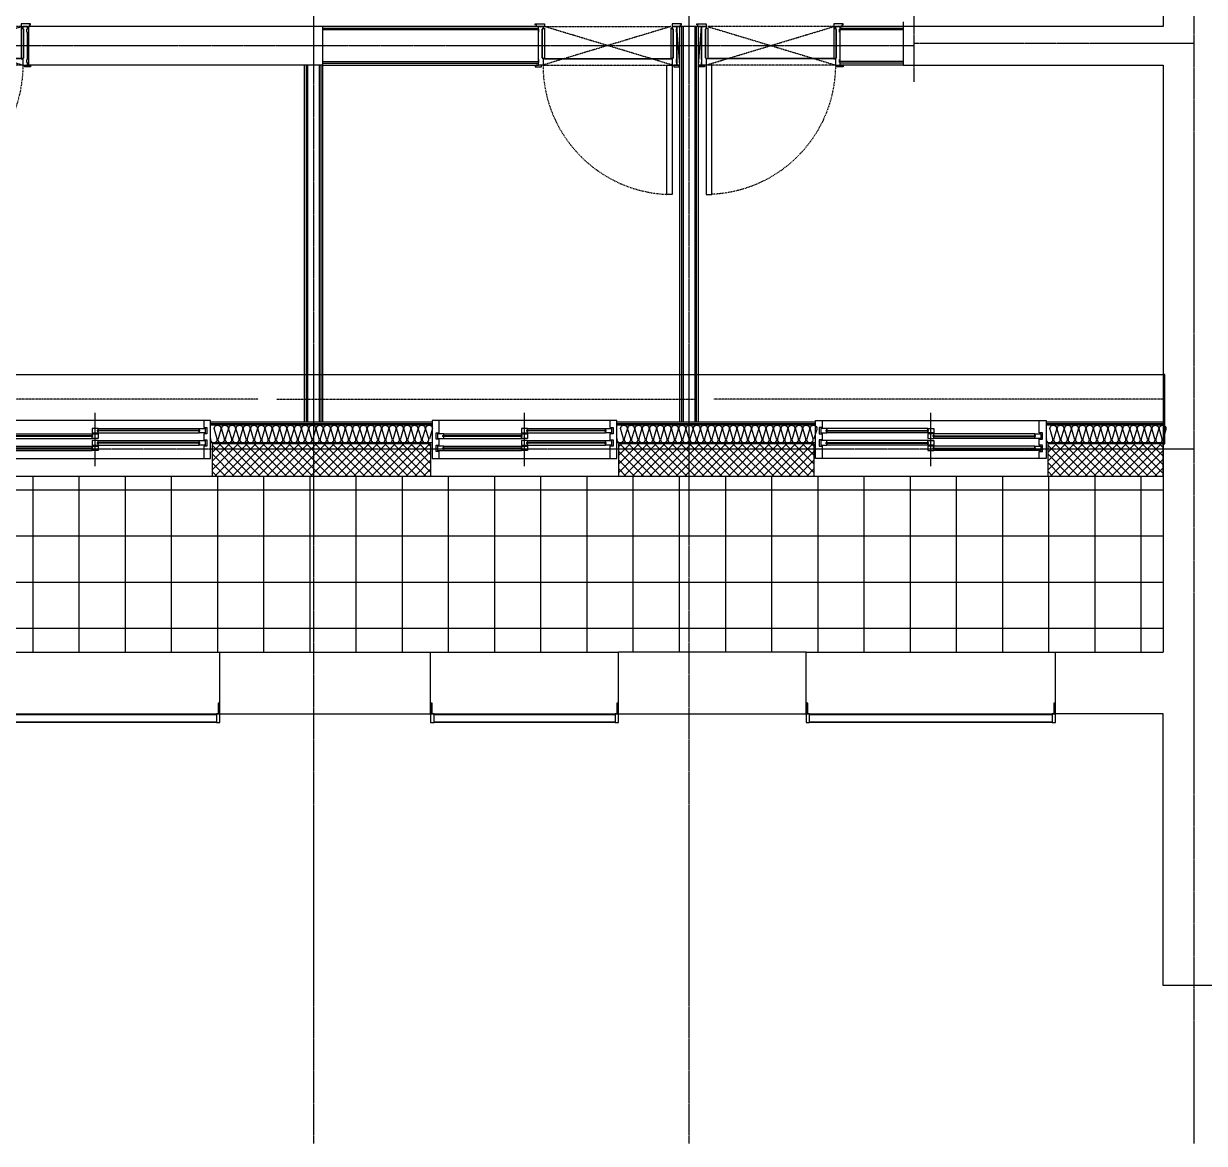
# Model space of a CAD drawing. Header units: millimetres. Extents: x 18456 to 179493, y -203649 to 469211.
# Drawn here: x 109825 to 117497, y 115294 to 122568 of the extents above; entities that cross this region are included whole.
import ezdxf

# ---------------------------------------------------------------- set-up
doc = ezdxf.new("R2010")
doc.units = ezdxf.units.MM
for name, pattern in [('X-평면도(기본형)$0$CEN', [52.5, 50, -1, 0.5, -1]), ('X-평면도(기본형)$0$DASHDOTX2', [2, 1, -0.5, 0, -0.5]), ('X-평면도(기본형)$0$HID', [2.8, 1.8, -1]), ('X-평면도(기본형)$0$HID2', [7.5, 6, -1.5])]:
    doc.linetypes.add(name, pattern=pattern)
for name, color, linetype, true_color in [('X-평면도(기본형)$0$40HAT', 9, 'Continuous', 0x808080), ('X-평면도(기본형)$0$4ELE', 4, 'Continuous', 0x00ffff), ('X-평면도(기본형)$0$4GYP', 4, 'Continuous', 0x00ffff), ('X-평면도(기본형)$0$7GYP', 7, 'Continuous', 0x000000), ('X-평면도(기본형)$0$AHID', 5, 'X-평면도(기본형)$0$HID', 0x0000ff), ('X-평면도(기본형)$0$CEN', 1, 'X-평면도(기본형)$0$CEN', 0xff0000), ('X-평면도(기본형)$0$DOOR', 4, 'Continuous', 0x00ffff), ('X-평면도(기본형)$0$ETC', 9, 'Continuous', 0x808080), ('X-평면도(기본형)$0$FIN', 9, 'Continuous', 0x808080), ('X-평면도(기본형)$0$INS', 9, 'Continuous', 0x808080), ('X-평면도(기본형)$0$INSUL', 9, 'Continuous', 0x808080), ('X-평면도(기본형)$0$TIL', 5, 'Continuous', 0x0000ff), ('X-평면도(기본형)$0$UIS', 7, 'X-평면도(기본형)$0$HID2', 0x000000), ('X-평면도(기본형)$0$W1', 2, 'Continuous', 0xffff00), ('X-평면도(기본형)$0$W2', 3, 'Continuous', 0x00ff00), ('X-평면도(기본형)$0$WID', 4, 'Continuous', 0x00ffff)]:
    doc.layers.add(name, color=color, linetype=linetype, true_color=true_color)
pattern_1 = [(225, (-274441.592, -71113.462), (28.2842712, -28.2842712), []), (315, (-274441.592, -71113.462), (28.2842712, 28.2842712), [])]

# ---------------------------------------------------------------- blocks, each defined once
blk = doc.blocks.new('U165 (X-평면도(기본형)$0$ng)')
at = {"color": 0, "linetype": 'ByBlock', "lineweight": -2}
for p, q in [((-810, -103.5), (-810, 22.5)), ((-810, 22.5), (-800, 22.5)), ((-800, 22.5), (-800, -47.5)), ((800, 22.5), (810, 22.5)), ((800, -47.5), (800, 22.5)), ((810, 22.5), (810, -103.5)), ((-810, -47.5), (-788, -47.5)), ((-788, -47.5), (-788, -50.5)), ((788, -50.5), (-788, -50.5)), ((-788, -50.5), (-788, -100.5)), ((-788, -50.5), (788, -50.5)), ((788, -50.5), (788, -47.5)), ((788, -47.5), (810, -47.5)), ((788, -100.5), (788, -50.5)), ((-788, -103.5), (-810, -103.5)), ((-788, -100.5), (788, -100.5)), ((788, -100.5), (-788, -100.5)), ((-788, -100.5), (-788, -103.5)), ((788, -103.5), (788, -100.5)), ((810, -103.5), (788, -103.5))]:
    blk.add_line(p, q, dxfattribs=at)
blk = doc.blocks.new('U163 (X-평면도(기본형)$0$ng)')
at = {"color": 0, "linetype": 'ByBlock', "lineweight": -2}
for p, q in [((-610, -103.5), (-610, 22.5)), ((-610, 22.5), (-600, 22.5)), ((-600, 22.5), (-600, -47.5)), ((600, 22.5), (610, 22.5)), ((600, -47.5), (600, 22.5)), ((610, 22.5), (610, -103.5)), ((-610, -47.5), (-588, -47.5)), ((-588, -47.5), (-588, -50.5)), ((588, -50.5), (-588, -50.5)), ((-588, -50.5), (-588, -100.5)), ((-588, -50.5), (588, -50.5)), ((588, -50.5), (588, -47.5)), ((588, -47.5), (610, -47.5)), ((588, -100.5), (588, -50.5)), ((-588, -103.5), (-610, -103.5)), ((-588, -100.5), (588, -100.5)), ((588, -100.5), (-588, -100.5)), ((-588, -100.5), (-588, -103.5)), ((588, -103.5), (588, -100.5)), ((610, -103.5), (588, -103.5))]:
    blk.add_line(p, q, dxfattribs=at)
blk = doc.blocks.new('X-평면도(기본형)$0$DW1500')
at = {"layer": 'X-평면도(기본형)$0$WID', "color": 8, "true_color": 0x808080}
for p, q in [((1455, 0), (45, 0)), ((766.5, -63), (1428.5, -63)), ((766.5, -63), (766.5, -67)), ((766.5, -67), (1428.5, -67)), ((1428.5, -63), (1428.5, -67)), ((71.5, -98), (733.5, -98)), ((71.5, -98), (71.5, -102)), ((71.5, -102), (733.5, -102)), ((733.5, -98), (733.5, -102)), ((766.5, -143), (1428.5, -143)), ((766.5, -143), (766.5, -147)), ((766.5, -147), (1428.5, -147)), ((1428.5, -143), (1428.5, -147)), ((71.5, -178), (733.5, -178)), ((71.5, -178), (71.5, -182)), ((71.5, -182), (733.5, -182)), ((733.5, -178), (733.5, -182)), ((45, -245), (1455, -245))]:
    blk.add_line(p, q, dxfattribs=at)
at = {"layer": 'X-평면도(기본형)$0$WID', "color": 1, "true_color": 0xff0000}
blk.add_line((750, 50), (750, -295), dxfattribs=at)
at = {"layer": 'X-평면도(기본형)$0$WID'}
for p, q in [((1425, -50), (770, -50)), ((730, -85), (75, -85)), ((730, -115), (75, -115)), ((1425, -80), (770, -80)), ((1425, -130), (770, -130)), ((730, -165), (75, -165)), ((730, -195), (75, -195)), ((1425, -160), (770, -160))]:
    blk.add_line(p, q, dxfattribs=at)
for points in [[(0, -245), (45, -245), (45, -200), (25, -200), (25, -160), (45, -160), (45, -120), (25, -120), (25, -80), (45, -80), (45, 0), (0, 0)], [(1500, 0), (1455, 0), (1455, -45), (1475, -45), (1475, -85), (1455, -85), (1455, -125), (1475, -125), (1475, -165), (1455, -165), (1455, -245), (1500, -245)], [(770, -80), (730, -80), (730, -50), (770, -50), (770, -60), (764.5, -61.8), (764.5, -68.2), (770, -70)], [(1425, -80), (1465, -80), (1465, -50), (1425, -50), (1425, -60), (1430.5, -61.8), (1430.5, -68.2), (1425, -70)], [(75, -115), (35, -115), (35, -85), (75, -85), (75, -95), (69.5, -96.8), (69.5, -103.2), (75, -105)], [(730, -115), (770, -115), (770, -85), (730, -85), (730, -95), (735.5, -96.8), (735.5, -103.2), (730, -105)], [(770, -160), (730, -160), (730, -130), (770, -130), (770, -140), (764.5, -141.8), (764.5, -148.2), (770, -150)], [(1425, -160), (1465, -160), (1465, -130), (1425, -130), (1425, -140), (1430.5, -141.8), (1430.5, -148.2), (1425, -150)], [(75, -195), (35, -195), (35, -165), (75, -165), (75, -175), (69.5, -176.8), (69.5, -183.2), (75, -185)], [(730, -195), (770, -195), (770, -165), (730, -165), (730, -175), (735.5, -176.8), (735.5, -183.2), (730, -185)]]:
    blk.add_lwpolyline(points, close=True, dxfattribs=at)
at = {"layer": 'X-평면도(기본형)$0$WID', "color": 8, "true_color": 0x808080}
for points in [[(770, -59.2), (772.7, -60.6), (773.3, -61.6), (773.8, -63)], [(770, -70.8), (772.7, -69.4), (773.3, -68.4), (773.8, -67)], [(1425, -59.2), (1422.3, -60.6), (1421.7, -61.6), (1421.2, -63)], [(1425, -70.8), (1422.3, -69.4), (1421.7, -68.4), (1421.2, -67)], [(75, -94.2), (77.7, -95.6), (78.3, -96.6), (78.8, -98)], [(75, -105.8), (77.7, -104.4), (78.3, -103.4), (78.8, -102)], [(730, -94.2), (727.3, -95.6), (726.7, -96.6), (726.2, -98)], [(730, -105.8), (727.3, -104.4), (726.7, -103.4), (726.2, -102)], [(770, -139.2), (772.7, -140.6), (773.3, -141.6), (773.8, -143)], [(770, -150.8), (772.7, -149.4), (773.3, -148.4), (773.8, -147)], [(1425, -139.2), (1422.3, -140.6), (1421.7, -141.6), (1421.2, -143)], [(1425, -150.8), (1422.3, -149.4), (1421.7, -148.4), (1421.2, -147)], [(75, -174.2), (77.7, -175.6), (78.3, -176.6), (78.8, -178)], [(75, -185.8), (77.7, -184.4), (78.3, -183.4), (78.8, -182)], [(730, -174.2), (727.3, -175.6), (726.7, -176.6), (726.2, -178)], [(730, -185.8), (727.3, -184.4), (726.7, -183.4), (726.2, -182)]]:
    blk.add_lwpolyline(points, dxfattribs=at)
blk = doc.blocks.new('X-평면도(기본형)$0$is')
at = {"layer": 'X-평면도(기본형)$0$INS'}
blk.add_line((0, 450), (0, 0), dxfattribs=at)
at = {"layer": 'X-평면도(기본형)$0$W1'}
blk.add_lwpolyline([(0, 0), (-10, 0), (-10, 450), (0, 450)], dxfattribs=at)
blk = doc.blocks.new('U54 (X-평면도(기본형)$0$ins-l)')
at = {"layer": 'X-평면도(기본형)$0$INSUL', "color": 8, "true_color": 0x808080}
for p, q in [((36.9, 24.2), (21.4, 75.8)), ((57.5, 75.8), (42, 24.2)), ((78.1, 24.2), (62.6, 75.8)), ((98.7, 75.8), (83.2, 24.2)), ((119.3, 24.2), (103.8, 75.8)), ((139.9, 75.8), (124.5, 24.2)), ((160.5, 24.2), (145.1, 75.8)), ((181.1, 75.8), (165.7, 24.2)), ((201.7, 24.2), (186.3, 75.8)), ((222.3, 75.8), (206.9, 24.2)), ((243, 24.2), (227.5, 75.8)), ((263.6, 75.8), (248.1, 24.2)), ((284.2, 24.2), (268.7, 75.8)), ((304.8, 75.8), (289.3, 24.2)), ((325.4, 24.2), (309.9, 75.8)), ((346, 75.8), (330.6, 24.2)), ((366.6, 24.2), (351.2, 75.8)), ((387.2, 75.8), (371.8, 24.2)), ((407.8, 24.2), (392.4, 75.8)), ((428.4, 75.8), (413, 24.2)), ((449.1, 24.2), (433.6, 75.8)), ((469.7, 75.8), (454.2, 24.2)), ((490.3, 24.2), (474.8, 75.8)), ((510.9, 75.8), (495.4, 24.2)), ((531.5, 24.2), (516, 75.8)), ((552.1, 75.8), (536.6, 24.2)), ((572.7, 24.2), (557.3, 75.8)), ((593.3, 75.8), (577.9, 24.2)), ((613.9, 24.2), (598.5, 75.8)), ((634.5, 75.8), (619.1, 24.2)), ((655.2, 24.2), (639.7, 75.8)), ((675.8, 75.8), (660.3, 24.2))]:
    blk.add_line(p, q, dxfattribs=at)
at = {"layer": 'X-평면도(기본형)$0$INSUL', "color": 8, "true_color": 0x808080, "extrusion": (0, 0, -1)}
for centre in [(-39.4, 81.2), (-80.7, 81.2), (-121.9, 81.2), (-163.1, 81.2), (-204.3, 81.2), (-245.5, 81.2), (-286.8, 81.2), (-328, 81.2), (-369.2, 81.2), (-410.4, 81.2), (-451.6, 81.2), (-492.9, 81.2), (-534.1, 81.2), (-575.3, 81.2), (-616.5, 81.2), (-657.7, 81.2)]:
    blk.add_arc(centre, 18.8, 343.30076, 196.69924, dxfattribs=at)
at = {"layer": 'X-평면도(기본형)$0$INSUL', "color": 8, "true_color": 0x808080}
for centre in [(18.8, 18.8), (60, 18.8), (101.3, 18.8), (142.5, 18.8), (183.7, 18.8), (224.9, 18.8), (266.1, 18.8), (307.4, 18.8), (348.6, 18.8), (389.8, 18.8), (431, 18.8), (472.2, 18.8), (513.5, 18.8), (554.7, 18.8), (595.9, 18.8), (637.1, 18.8)]:
    blk.add_arc(centre, 18.8, 163.30076, 16.69924, dxfattribs=at)
blk = doc.blocks.new('U225 (X-평면도(기본형)$0$ins-l)')
at = {"layer": 'X-평면도(기본형)$0$INSUL', "color": 8, "true_color": 0x808080}
for p, q in [((36.9, 24.2), (21.4, 75.8)), ((57.5, 75.8), (42, 24.2)), ((78.1, 24.2), (62.6, 75.8)), ((98.7, 75.8), (83.2, 24.2)), ((119.3, 24.2), (103.8, 75.8)), ((139.9, 75.8), (124.5, 24.2)), ((160.5, 24.2), (145.1, 75.8)), ((181.1, 75.8), (165.7, 24.2)), ((201.7, 24.2), (186.3, 75.8)), ((222.3, 75.8), (206.9, 24.2)), ((243, 24.2), (227.5, 75.8)), ((263.6, 75.8), (248.1, 24.2)), ((284.2, 24.2), (268.7, 75.8)), ((304.8, 75.8), (289.3, 24.2)), ((325.4, 24.2), (309.9, 75.8)), ((346, 75.8), (330.6, 24.2)), ((366.6, 24.2), (351.2, 75.8)), ((387.2, 75.8), (371.8, 24.2)), ((407.8, 24.2), (392.4, 75.8)), ((428.4, 75.8), (413, 24.2)), ((449.1, 24.2), (433.6, 75.8)), ((469.7, 75.8), (454.2, 24.2)), ((490.3, 24.2), (474.8, 75.8)), ((510.9, 75.8), (495.4, 24.2)), ((531.5, 24.2), (516, 75.8)), ((552.1, 75.8), (536.6, 24.2)), ((572.7, 24.2), (557.3, 75.8)), ((593.3, 75.8), (577.9, 24.2)), ((613.9, 24.2), (598.5, 75.8)), ((634.5, 75.8), (619.1, 24.2)), ((655.2, 24.2), (639.7, 75.8)), ((675.8, 75.8), (660.3, 24.2)), ((696.4, 24.2), (680.9, 75.8)), ((717, 75.8), (701.5, 24.2)), ((737.6, 24.2), (722.1, 75.8)), ((758.2, 75.8), (742.7, 24.2)), ((778.8, 24.2), (763.4, 75.8)), ((799.4, 75.8), (784, 24.2)), ((820, 24.2), (804.6, 75.8)), ((840.6, 75.8), (825.2, 24.2)), ((861.3, 24.2), (845.8, 75.8)), ((881.9, 75.8), (866.4, 24.2)), ((902.5, 24.2), (887, 75.8)), ((923.1, 75.8), (907.6, 24.2)), ((943.7, 24.2), (928.2, 75.8)), ((964.3, 75.8), (948.8, 24.2)), ((984.9, 24.2), (969.5, 75.8)), ((1005.5, 75.8), (990.1, 24.2)), ((1026.1, 24.2), (1010.7, 75.8)), ((1046.7, 75.8), (1031.3, 24.2)), ((1067.4, 24.2), (1051.9, 75.8)), ((1088, 75.8), (1072.5, 24.2)), ((1108.6, 24.2), (1093.1, 75.8)), ((1129.2, 75.8), (1113.7, 24.2))]:
    blk.add_line(p, q, dxfattribs=at)
at = {"layer": 'X-평면도(기본형)$0$INSUL', "color": 8, "true_color": 0x808080, "extrusion": (0, 0, -1)}
for centre in [(-39.4, 81.2), (-80.7, 81.2), (-121.9, 81.2), (-163.1, 81.2), (-204.3, 81.2), (-245.5, 81.2), (-286.8, 81.2), (-328, 81.2), (-369.2, 81.2), (-410.4, 81.2), (-451.6, 81.2), (-492.9, 81.2), (-534.1, 81.2), (-575.3, 81.2), (-616.5, 81.2), (-657.7, 81.2), (-699, 81.2), (-740.2, 81.2), (-781.4, 81.2), (-822.6, 81.2), (-863.8, 81.2), (-905.1, 81.2), (-946.3, 81.2), (-987.5, 81.2), (-1028.7, 81.2), (-1069.9, 81.2), (-1111.1, 81.2)]:
    blk.add_arc(centre, 18.8, 343.30076, 196.69924, dxfattribs=at)
at = {"layer": 'X-평면도(기본형)$0$INSUL', "color": 8, "true_color": 0x808080}
for centre in [(18.8, 18.8), (60, 18.8), (101.3, 18.8), (142.5, 18.8), (183.7, 18.8), (224.9, 18.8), (266.1, 18.8), (307.4, 18.8), (348.6, 18.8), (389.8, 18.8), (431, 18.8), (472.2, 18.8), (513.5, 18.8), (554.7, 18.8), (595.9, 18.8), (637.1, 18.8), (678.3, 18.8), (719.6, 18.8), (760.8, 18.8), (802, 18.8), (843.2, 18.8), (884.4, 18.8), (925.7, 18.8), (966.9, 18.8), (1008.1, 18.8), (1049.3, 18.8), (1090.5, 18.8)]:
    blk.add_arc(centre, 18.8, 163.30076, 16.69924, dxfattribs=at)
blk = doc.blocks.new('U82 (X-평면도(기본형)$0$ins-l)')
at = {"layer": 'X-평면도(기본형)$0$INSUL', "color": 8, "true_color": 0x808080}
for p, q in [((36.9, 24.2), (21.4, 75.8)), ((57.5, 75.8), (42, 24.2)), ((78.1, 24.2), (62.6, 75.8)), ((98.7, 75.8), (83.2, 24.2)), ((119.3, 24.2), (103.8, 75.8)), ((139.9, 75.8), (124.5, 24.2)), ((160.5, 24.2), (145.1, 75.8)), ((181.1, 75.8), (165.7, 24.2)), ((201.7, 24.2), (186.3, 75.8)), ((222.3, 75.8), (206.9, 24.2)), ((243, 24.2), (227.5, 75.8)), ((263.6, 75.8), (248.1, 24.2)), ((284.2, 24.2), (268.7, 75.8)), ((304.8, 75.8), (289.3, 24.2)), ((325.4, 24.2), (309.9, 75.8)), ((346, 75.8), (330.6, 24.2)), ((366.6, 24.2), (351.2, 75.8)), ((387.2, 75.8), (371.8, 24.2)), ((407.8, 24.2), (392.4, 75.8)), ((428.4, 75.8), (413, 24.2)), ((449.1, 24.2), (433.6, 75.8)), ((469.7, 75.8), (454.2, 24.2)), ((490.3, 24.2), (474.8, 75.8)), ((510.9, 75.8), (495.4, 24.2)), ((531.5, 24.2), (516, 75.8)), ((552.1, 75.8), (536.6, 24.2)), ((572.7, 24.2), (557.3, 75.8)), ((593.3, 75.8), (577.9, 24.2)), ((613.9, 24.2), (598.5, 75.8)), ((634.5, 75.8), (619.1, 24.2)), ((655.2, 24.2), (639.7, 75.8)), ((675.8, 75.8), (660.3, 24.2)), ((696.4, 24.2), (680.9, 75.8)), ((717, 75.8), (701.5, 24.2)), ((737.6, 24.2), (722.1, 75.8)), ((758.2, 75.8), (742.7, 24.2)), ((778.8, 24.2), (763.4, 75.8)), ((799.4, 75.8), (784, 24.2)), ((820, 24.2), (804.6, 75.8)), ((840.6, 75.8), (825.2, 24.2)), ((861.3, 24.2), (845.8, 75.8)), ((881.9, 75.8), (866.4, 24.2)), ((902.5, 24.2), (887, 75.8)), ((923.1, 75.8), (907.6, 24.2)), ((943.7, 24.2), (928.2, 75.8)), ((964.3, 75.8), (948.8, 24.2)), ((984.9, 24.2), (969.5, 75.8)), ((1005.5, 75.8), (990.1, 24.2)), ((1026.1, 24.2), (1010.7, 75.8)), ((1046.7, 75.8), (1031.3, 24.2)), ((1067.4, 24.2), (1051.9, 75.8)), ((1088, 75.8), (1072.5, 24.2)), ((1108.6, 24.2), (1093.1, 75.8)), ((1129.2, 75.8), (1113.7, 24.2)), ((1149.8, 24.2), (1134.3, 75.8)), ((1170.4, 75.8), (1154.9, 24.2)), ((1191, 24.2), (1175.6, 75.8)), ((1211.6, 75.8), (1196.2, 24.2)), ((1232.2, 24.2), (1216.8, 75.8)), ((1252.8, 75.8), (1237.4, 24.2))]:
    blk.add_line(p, q, dxfattribs=at)
at = {"layer": 'X-평면도(기본형)$0$INSUL', "color": 8, "true_color": 0x808080, "extrusion": (0, 0, -1)}
for centre in [(-39.4, 81.2), (-80.7, 81.2), (-121.9, 81.2), (-163.1, 81.2), (-204.3, 81.2), (-245.5, 81.2), (-286.8, 81.2), (-328, 81.2), (-369.2, 81.2), (-410.4, 81.2), (-451.6, 81.2), (-492.9, 81.2), (-534.1, 81.2), (-575.3, 81.2), (-616.5, 81.2), (-657.7, 81.2), (-699, 81.2), (-740.2, 81.2), (-781.4, 81.2), (-822.6, 81.2), (-863.8, 81.2), (-905.1, 81.2), (-946.3, 81.2), (-987.5, 81.2), (-1028.7, 81.2), (-1069.9, 81.2), (-1111.1, 81.2), (-1152.4, 81.2), (-1193.6, 81.2), (-1234.8, 81.2)]:
    blk.add_arc(centre, 18.8, 343.30076, 196.69924, dxfattribs=at)
at = {"layer": 'X-평면도(기본형)$0$INSUL', "color": 8, "true_color": 0x808080}
for centre in [(18.8, 18.8), (60, 18.8), (101.3, 18.8), (142.5, 18.8), (183.7, 18.8), (224.9, 18.8), (266.1, 18.8), (307.4, 18.8), (348.6, 18.8), (389.8, 18.8), (431, 18.8), (472.2, 18.8), (513.5, 18.8), (554.7, 18.8), (595.9, 18.8), (637.1, 18.8), (678.3, 18.8), (719.6, 18.8), (760.8, 18.8), (802, 18.8), (843.2, 18.8), (884.4, 18.8), (925.7, 18.8), (966.9, 18.8), (1008.1, 18.8), (1049.3, 18.8), (1090.5, 18.8), (1131.8, 18.8), (1173, 18.8), (1214.2, 18.8)]:
    blk.add_arc(centre, 18.8, 163.30076, 16.69924, dxfattribs=at)
blk = doc.blocks.new('X-평면도(기본형)$0$wd250900')
at = {"layer": 'X-평면도(기본형)$0$DOOR', "color": 1, "linetype": 'ByBlock', "true_color": 0xff0000}
blk.add_line((-20, 250), (0, 0), dxfattribs=at)
at = {"layer": 'X-평면도(기본형)$0$DOOR', "color": 5, "true_color": 0x0000ff}
for p, q in [((860, 210), (40, 210)), ((860, 207), (40, 207))]:
    blk.add_line(p, q, dxfattribs=at)
at = {"layer": 'X-평면도(기본형)$0$DOOR'}
for points in [[(30, 250), (30, 1090), (66, 1090), (66, 250)], [(30, 250), (30, 1090), (66, 1090), (66, 250)], [(0, 250), (0, 234.1), (3, 234.1), (3, 214.1), (0, 214.1), (0, 35.9), (3, 35.9), (3, 15.9), (0, 15.9), (0, 0), (30, 0), (30, 15), (25, 15), (25, 205), (30, 205), (30, 210), (30, 250)], [(900, 250), (900, 234.1), (897, 234.1), (897, 214.1), (900, 214.1), (900, 35.9), (897, 35.9), (897, 15.9), (900, 15.9), (900, 0), (899.1, 0), (880, 0), (870, 0), (870, 15), (875, 15), (875, 205), (870, 205), (870, 210), (870, 250)], [(40, 210), (30, 210), (30, 203), (25, 203), (25, 17), (30, 17), (30, 10), (40, 10)], [(860, 210), (870, 210), (870, 203), (875, 203), (875, 17), (870, 17), (870, 10), (860, 10)]]:
    blk.add_lwpolyline(points, close=True, dxfattribs=at)
at = {"layer": 'X-평면도(기본형)$0$DOOR', "linetype": 'ByBlock'}
for points in [[(-15, 262), (-15, 257), (-20, 257), (-20, 250), (20, 250), (20, 262)], [(915, 250), (915, 255), (920, 255), (920, 262), (880, 262), (880, 250)], [(-23, 0), (-23, -12), (-30, -12), (-30, -18), (30, -18), (30, 0)], [(913, 0), (913, -12), (920, -12), (920, -18), (860, -18), (860, 0)]]:
    blk.add_lwpolyline(points, close=True, dxfattribs=at)
at = {"layer": 'X-평면도(기본형)$0$DOOR', "color": 1, "linetype": 'ByBlock', "true_color": 0xff0000}
blk.add_lwpolyline([(-20, 250), (-20, 0), (0, 0), (0, 250)], close=True, dxfattribs=at)
at = {"layer": 'X-평면도(기본형)$0$DOOR', "color": 1, "linetype": 'X-평면도(기본형)$0$HID', "true_color": 0xff0000}
blk.add_lwpolyline([(860, 0), (40, 0), (870, 250), (30, 250)], close=True, dxfattribs=at)
at = {"layer": 'X-평면도(기본형)$0$DOOR', "color": 1, "linetype": 'X-평면도(기본형)$0$DASHDOTX2', "ltscale": 5, "true_color": 0xff0000}
blk.add_arc((28.6, 249.4), 841.4, 0.03802, 87.45308, dxfattribs=at)
blk = doc.blocks.new('X-평면도(기본형)$0$dw1200')
at = {"layer": 'X-평면도(기본형)$0$WID', "color": 8, "true_color": 0x808080}
for p, q in [((1155, 0), (45, 0)), ((616.5, -63), (1128.5, -63)), ((616.5, -63), (616.5, -67)), ((616.5, -67), (1128.5, -67)), ((1128.5, -63), (1128.5, -67)), ((71.5, -98), (583.5, -98)), ((71.5, -98), (71.5, -102)), ((71.5, -102), (583.5, -102)), ((583.5, -98), (583.5, -102)), ((616.5, -143), (1128.5, -143)), ((616.5, -143), (616.5, -147)), ((616.5, -147), (1128.5, -147)), ((1128.5, -143), (1128.5, -147)), ((71.5, -178), (583.5, -178)), ((71.5, -178), (71.5, -182)), ((71.5, -182), (583.5, -182)), ((583.5, -178), (583.5, -182)), ((45, -245), (1155, -245))]:
    blk.add_line(p, q, dxfattribs=at)
at = {"layer": 'X-평면도(기본형)$0$WID', "color": 1, "true_color": 0xff0000}
blk.add_line((600, 50), (600, -295), dxfattribs=at)
at = {"layer": 'X-평면도(기본형)$0$WID'}
for p, q in [((1125, -50), (620, -50)), ((580, -85), (75, -85)), ((580, -115), (75, -115)), ((1125, -80), (620, -80)), ((1125, -130), (620, -130)), ((580, -165), (75, -165)), ((580, -195), (75, -195)), ((1125, -160), (620, -160))]:
    blk.add_line(p, q, dxfattribs=at)
for points in [[(0, -245), (45, -245), (45, -200), (25, -200), (25, -160), (45, -160), (45, -120), (25, -120), (25, -80), (45, -80), (45, 0), (0, 0)], [(1200, 0), (1155, 0), (1155, -45), (1175, -45), (1175, -85), (1155, -85), (1155, -125), (1175, -125), (1175, -165), (1155, -165), (1155, -245), (1200, -245)], [(620, -80), (580, -80), (580, -50), (620, -50), (620, -60), (614.5, -61.8), (614.5, -68.2), (620, -70)], [(1125, -80), (1165, -80), (1165, -50), (1125, -50), (1125, -60), (1130.5, -61.8), (1130.5, -68.2), (1125, -70)], [(75, -115), (35, -115), (35, -85), (75, -85), (75, -95), (69.5, -96.8), (69.5, -103.2), (75, -105)], [(580, -115), (620, -115), (620, -85), (580, -85), (580, -95), (585.5, -96.8), (585.5, -103.2), (580, -105)], [(620, -160), (580, -160), (580, -130), (620, -130), (620, -140), (614.5, -141.8), (614.5, -148.2), (620, -150)], [(1125, -160), (1165, -160), (1165, -130), (1125, -130), (1125, -140), (1130.5, -141.8), (1130.5, -148.2), (1125, -150)], [(75, -195), (35, -195), (35, -165), (75, -165), (75, -175), (69.5, -176.8), (69.5, -183.2), (75, -185)], [(580, -195), (620, -195), (620, -165), (580, -165), (580, -175), (585.5, -176.8), (585.5, -183.2), (580, -185)]]:
    blk.add_lwpolyline(points, close=True, dxfattribs=at)
at = {"layer": 'X-평면도(기본형)$0$WID', "color": 8, "true_color": 0x808080}
for points in [[(620, -59.2), (622.7, -60.6), (623.3, -61.6), (623.8, -63)], [(620, -70.8), (622.7, -69.4), (623.3, -68.4), (623.8, -67)], [(1125, -59.2), (1122.3, -60.6), (1121.7, -61.6), (1121.2, -63)], [(1125, -70.8), (1122.3, -69.4), (1121.7, -68.4), (1121.2, -67)], [(75, -94.2), (77.7, -95.6), (78.3, -96.6), (78.8, -98)], [(75, -105.8), (77.7, -104.4), (78.3, -103.4), (78.8, -102)], [(580, -94.2), (577.3, -95.6), (576.7, -96.6), (576.2, -98)], [(580, -105.8), (577.3, -104.4), (576.7, -103.4), (576.2, -102)], [(620, -139.2), (622.7, -140.6), (623.3, -141.6), (623.8, -143)], [(620, -150.8), (622.7, -149.4), (623.3, -148.4), (623.8, -147)], [(1125, -139.2), (1122.3, -140.6), (1121.7, -141.6), (1121.2, -143)], [(1125, -150.8), (1122.3, -149.4), (1121.7, -148.4), (1121.2, -147)], [(75, -174.2), (77.7, -175.6), (78.3, -176.6), (78.8, -178)], [(75, -185.8), (77.7, -184.4), (78.3, -183.4), (78.8, -182)], [(580, -174.2), (577.3, -175.6), (576.7, -176.6), (576.2, -178)], [(580, -185.8), (577.3, -184.4), (576.7, -183.4), (576.2, -182)]]:
    blk.add_lwpolyline(points, dxfattribs=at)

msp = doc.modelspace()

# ---------------------------------------------------------------- hatches: boundary and pattern name
at = {"layer": 'X-평면도(기본형)$0$40HAT'}
h = msp.add_hatch(dxfattribs=at)
h.set_pattern_fill('H3', color=256, scale=40, angle=270, style=0, pattern_type=2)
h.set_pattern_definition(pattern_1)
h.paths.add_polyline_path([(112469.6, 119838.9), (112469.6, 119628.9), (111049.6, 119628.9), (111049.6, 119838.9)], flags=0)
h = msp.add_hatch(dxfattribs=at)
h.set_pattern_fill('H3', color=256, scale=40, angle=270, style=0, pattern_type=2)
h.set_pattern_definition(pattern_1)
h.paths.add_polyline_path([(114959.6, 119838.9), (114959.6, 119628.9), (113689.6, 119628.9), (113689.6, 119838.9)], flags=0)
h = msp.add_hatch(dxfattribs=at)
h.set_pattern_fill('H3', color=256, scale=40, angle=270, style=0, pattern_type=2)
h.set_pattern_definition(pattern_1)
h.paths.add_polyline_path([(117229.6, 119628.9), (117229.6, 119838.9), (116479.6, 119838.9), (116479.6, 119628.9)], flags=0)
at = {"layer": 'X-평면도(기본형)$0$TIL'}
h = msp.add_hatch(dxfattribs=at)
h.set_pattern_fill('H3', color=256, scale=300, angle=315, style=0, pattern_type=2)
h.set_pattern_definition([(270, (-442413.7, 31340.22), (300, -1e-13), []), (360, (-442413.7, 31340.22), (1e-13, 300), [])])
h.paths.add_polyline_path([(100824.6, 126028.9), (100624.6, 126028.9), (100624.6, 118803.9), (102979.6, 118803.9), (102979.6, 116693.9), (105144.6, 116693.9), (105144.6, 117538.9), (106239.6, 117538.9), (106239.6, 116693.9), (108774.6, 116693.9), (108774.6, 118483.9), (117229.6, 118483.9), (117229.6, 119628.9), (108979.6, 119628.9), (108979.6, 119298.9), (107929.6, 119298.9), (107929.6, 119413.9), (106409.6, 119413.9), (106409.6, 119298.9), (101699.6, 119298.9), (101699.6, 119948.9), (101814.6, 119948.9), (101814.6, 122668.9), (101699.6, 122668.9), (101699.6, 124023.9), (101784.6, 124023.9), (101784.6, 124323.9), (101934.6, 124323.9), (101934.6, 126028.9), (101594.6, 126028.9), (101594.6, 126128.9), (101934.6, 126128.9), (101934.6, 127983.9), (100624.6, 127983.9), (100624.6, 126128.9), (100824.6, 126128.9)], flags=0)
h.paths.add_polyline_path([(101149.6, 126888.9), (101799.6, 126888.9), (101799.6, 126238.9), (101149.6, 126238.9)], flags=0)
h.paths.add_polyline_path([(103114.6, 118948.9), (106239.6, 118948.9), (106239.6, 118698.9), (103114.6, 118698.9)], flags=0)

# ---------------------------------------------------------------- linework, layer by layer
at = {"layer": 'X-평면도(기본형)$0$4ELE'}
for p, q in [((109479.6, 118483.9), (111099.6, 118483.9)), ((112469.6, 118483.9), (113689.6, 118483.9)), ((114909.6, 118483.9), (116529.6, 118483.9)), ((109479.6, 118083.9), (111099.6, 118083.9)), ((112469.6, 118083.9), (113689.6, 118083.9)), ((114909.6, 118083.9), (116529.6, 118083.9))]:
    msp.add_line(p, q, dxfattribs=at)
at = {"layer": 'X-평면도(기본형)$0$4GYP'}
for p, q in [((112479.6, 119978.9), (111039.6, 119978.9)), ((112479.6, 119968.9), (111039.6, 119968.9)), ((114969.6, 119978.9), (113679.6, 119978.9)), ((114969.6, 119968.9), (113679.6, 119968.9)), ((117229.6, 119978.9), (116469.6, 119978.9)), ((117229.6, 119968.9), (116469.6, 119968.9))]:
    msp.add_line(p, q, dxfattribs=at)
at = {"layer": 'X-평면도(기본형)$0$7GYP'}
for p, q in [((113169.6, 122548.9), (111769.6, 122548.9)), ((113169.6, 122536.4), (111769.6, 122536.4)), ((113169.6, 122298.9), (113169.6, 122548.9)), ((114089.6, 119978.9), (114089.6, 122548.9)), ((114209.6, 122548.9), (114089.6, 122548.9)), ((114102.1, 119978.9), (114102.1, 122548.9)), ((114111.6, 119978.9), (114111.6, 122548.9)), ((114187.6, 119978.9), (114187.6, 122548.9)), ((114197.1, 119978.9), (114197.1, 122548.9)), ((114209.6, 119978.9), (114209.6, 122548.9)), ((115129.6, 122298.9), (115129.6, 122548.9)), ((115539.6, 122548.9), (115129.6, 122548.9)), ((115539.6, 122536.4), (115129.6, 122536.4)), ((113169.6, 122526.9), (111769.6, 122526.9)), ((115539.6, 122526.9), (115129.6, 122526.9)), ((111769.6, 122320.9), (113169.6, 122320.9)), ((111769.6, 122311.4), (113169.6, 122311.4)), ((115539.6, 122320.9), (115129.6, 122320.9)), ((115539.6, 122311.4), (115129.6, 122311.4)), ((111649.6, 119978.9), (111649.6, 122298.9)), ((111662.1, 119978.9), (111662.1, 122298.9)), ((111671.6, 119978.9), (111671.6, 122298.9)), ((111747.6, 119978.9), (111747.6, 122298.9)), ((111757.1, 119978.9), (111757.1, 122298.9)), ((111769.6, 122298.9), (113169.6, 122298.9)), ((111769.6, 119978.9), (111769.6, 122298.9)), ((115539.6, 122298.9), (115129.6, 122298.9))]:
    msp.add_line(p, q, dxfattribs=at)
at = {"layer": 'X-평면도(기본형)$0$AHID'}
for p, q in [((111349.6, 120128.9), (108929.6, 120128.9)), ((111469.6, 120128.9), (114189.6, 120128.9)), ((117229.6, 120128.9), (114309.6, 120128.9))]:
    msp.add_line(p, q, dxfattribs=at)
at = {"layer": 'X-평면도(기본형)$0$CEN'}
for p, q in [((115609.6, 125958.9), (115609.6, 122188.9)), ((117429.6, 125958.9), (117429.6, 115293.9)), ((111709.6, 115293.9), (111709.6, 122658.9)), ((114149.6, 115293.9), (114149.6, 122658.9)), ((115609.6, 122423.9), (108479.6, 122423.9)), ((117429.6, 122438.9), (115609.6, 122438.9)), ((117429.6, 119803.9), (108779.6, 119803.9))]:
    msp.add_line(p, q, dxfattribs=at)
at = {"layer": 'X-평면도(기본형)$0$FIN'}
for p, q in [((115539.6, 122578.9), (115539.6, 122548.9)), ((109529.6, 119628.9), (111049.6, 119628.9)), ((112469.6, 119628.9), (113689.6, 119628.9)), ((114959.6, 119628.9), (116479.6, 119628.9))]:
    msp.add_line(p, q, dxfattribs=at)
at = {"layer": 'X-평면도(기본형)$0$INS'}
for p, q in [((112479.6, 119958.9), (111039.6, 119958.9)), ((114969.6, 119958.9), (113679.6, 119958.9)), ((117229.6, 119958.9), (116469.6, 119958.9)), ((112479.6, 119843.9), (111039.6, 119843.9)), ((114969.6, 119843.9), (113679.6, 119843.9)), ((117229.6, 119843.9), (116469.6, 119843.9))]:
    msp.add_line(p, q, dxfattribs=at)
at = {"layer": 'X-평면도(기본형)$0$UIS'}
msp.add_lwpolyline([(108929.6, 120288.9), (117229.6, 120288.9)], dxfattribs=at)
at = {"layer": 'X-평면도(기본형)$0$W1'}
for p, q in [((117229.6, 124908.9), (117229.6, 122548.9)), ((109859.6, 122298.9), (109859.6, 122548.9)), ((111769.6, 122548.9), (109859.6, 122548.9)), ((111769.6, 122298.9), (111769.6, 122548.9)), ((115539.6, 122548.9), (115539.6, 122298.9)), ((117229.6, 122548.9), (115539.6, 122548.9)), ((111769.6, 122298.9), (109859.6, 122298.9)), ((115539.6, 122298.9), (117229.6, 122298.9)), ((117229.6, 122298.9), (117229.6, 120288.9)), ((117229.6, 119838.9), (117229.6, 118483.9)), ((111099.6, 118083.9), (111099.6, 118483.9)), ((111099.6, 118483.9), (112469.6, 118483.9)), ((112469.6, 118083.9), (112469.6, 118483.9)), ((113689.6, 118083.9), (113689.6, 118483.9)), ((114909.6, 118483.9), (113689.6, 118483.9)), ((114909.6, 118083.9), (114909.6, 118483.9)), ((116529.6, 118083.9), (116529.6, 118483.9)), ((116529.6, 118483.9), (117229.6, 118483.9)), ((111099.6, 118083.9), (112469.6, 118083.9)), ((113689.6, 118083.9), (114909.6, 118083.9)), ((117229.6, 118083.9), (116529.6, 118083.9))]:
    msp.add_line(p, q, dxfattribs=at)
msp.add_lwpolyline([(118054.6, 116318.9), (117229.6, 116318.9), (117229.6, 118083.9)], dxfattribs=at)
at = {"layer": 'X-평면도(기본형)$0$W2'}
for p, q in [((111049.6, 119838.9), (111049.6, 119628.9)), ((112469.6, 119838.9), (111049.6, 119838.9)), ((112469.6, 119838.9), (112469.6, 119628.9)), ((113689.6, 119838.9), (113689.6, 119628.9)), ((114959.6, 119838.9), (113689.6, 119838.9)), ((114959.6, 119838.9), (114959.6, 119628.9)), ((116479.6, 119838.9), (116479.6, 119628.9)), ((117229.6, 119838.9), (116479.6, 119838.9)), ((117229.6, 119628.9), (117229.6, 119838.9)), ((111049.6, 119628.9), (112469.6, 119628.9)), ((113689.6, 119628.9), (114959.6, 119628.9)), ((116479.6, 119628.9), (117229.6, 119628.9))]:
    msp.add_line(p, q, dxfattribs=at)

# ---------------------------------------------------------------- block references
at = {"xscale": -1, "rotation": 180}
for p in [(108949.6, 122548.9), (114229.6, 122548.9)]:
    msp.add_blockref('X-평면도(기본형)$0$wd250900', p, dxfattribs=at)
at = {"rotation": 180}
for name, p in [('X-평면도(기본형)$0$wd250900', (114069.6, 122548.9)), ('X-평면도(기본형)$0$dw1200', (113679.6, 119743.9))]:
    msp.add_blockref(name, p, dxfattribs=at)
at = {"layer": 'X-평면도(기본형)$0$DOOR', "rotation": 180}
msp.add_blockref('X-평면도(기본형)$0$DW1500', (111039.6, 119743.9), dxfattribs=at)
at = {"layer": 'X-평면도(기본형)$0$DOOR', "xscale": -1, "rotation": 180}
msp.add_blockref('X-평면도(기본형)$0$DW1500', (114969.6, 119743.9), dxfattribs=at)
at = {"layer": 'X-평면도(기본형)$0$ETC', "xscale": -1}
for name, p in [('U165 (X-평면도(기본형)$0$ng)', (110289.6, 118131.4)), ('U163 (X-평면도(기본형)$0$ng)', (113079.6, 118131.4)), ('U165 (X-평면도(기본형)$0$ng)', (115719.6, 118131.4))]:
    msp.add_blockref(name, p, dxfattribs=at)
at = {"layer": 'X-평면도(기본형)$0$INSUL', "xscale": 1.149999999999999, "yscale": 1.149999999999999, "zscale": 1.149999999999999}
for name, p in [('U82 (X-평면도(기본형)$0$ins-l)', (111039.6, 119843.9)), ('U225 (X-평면도(기본형)$0$ins-l)', (113679.6, 119843.9)), ('U54 (X-평면도(기본형)$0$ins-l)', (116469.6, 119843.9))]:
    msp.add_blockref(name, p, dxfattribs=at)
at = {"layer": 'X-평면도(기본형)$0$W1', "xscale": -1}
msp.add_blockref('X-평면도(기본형)$0$is', (117229.6, 119838.9), dxfattribs=at)

doc.saveas('drawing.dxf')
